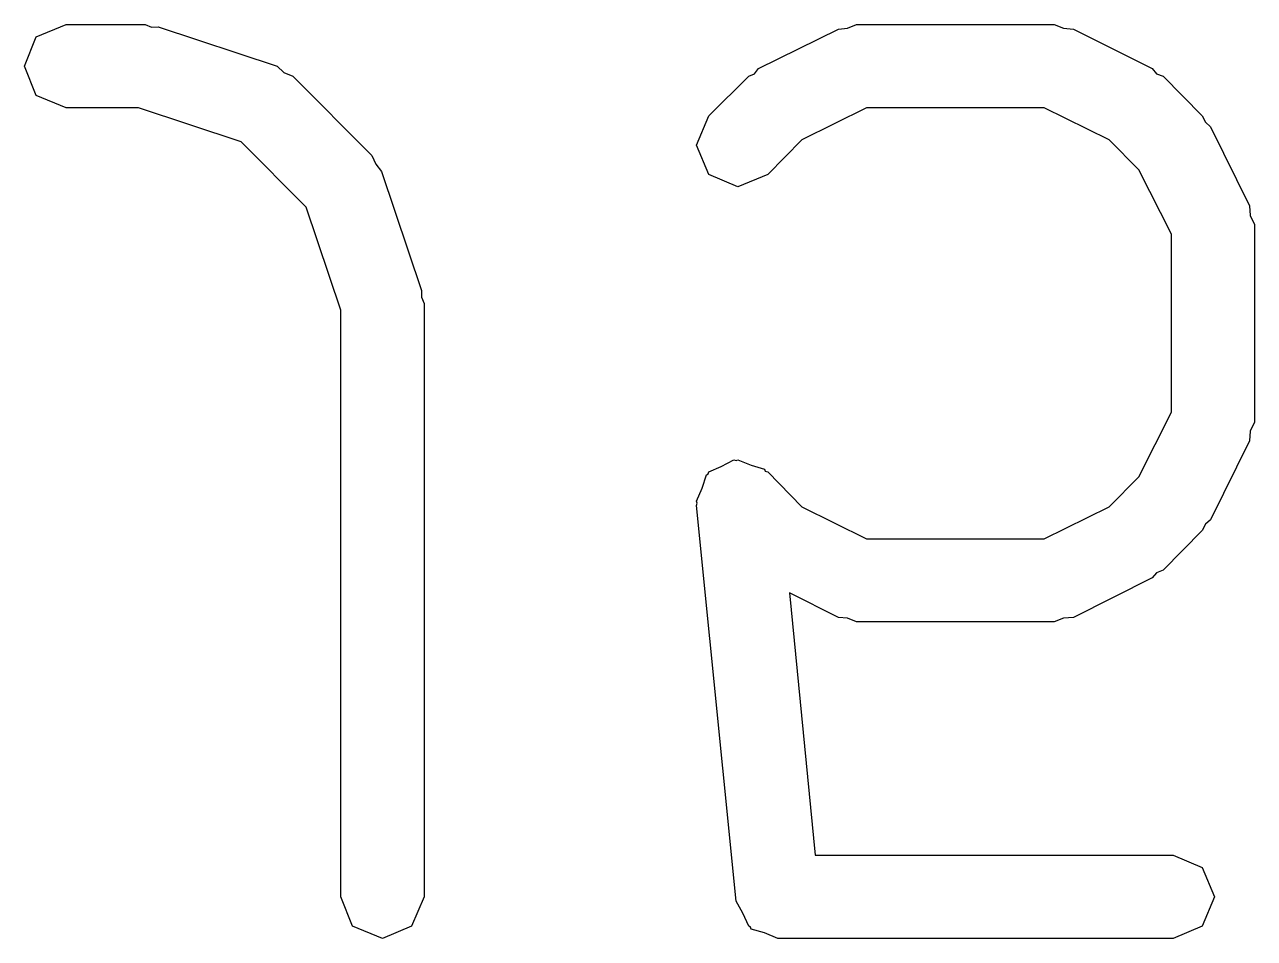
# Model space of a CAD drawing. Extents: x 6 to 132, y -105 to 21.
# Drawn here: x 130.086 to 131.567, y -55.487 to -54.387 of the extents above; entities that cross this region are included whole.
import ezdxf

# ---------------------------------------------------------------- set-up
doc = ezdxf.new("R2010")
doc.units = 0
doc.layers.add('BLACK', color=7, linetype='CONTINUOUS')

msp = doc.modelspace()

# ---------------------------------------------------------------- linework, layer by layer
at = {"layer": 'BLACK', "linetype": 'CONTINUOUS'}
for p, q in [((130.1, -54.402), (130.136, -54.3874)), ((130.136, -54.3874), (130.231, -54.3874)), ((130.231, -54.3874), (130.239, -54.3905)), ((130.239, -54.3905), (130.247, -54.3899)), ((130.247, -54.3899), (130.39, -54.4376)), ((130.97, -54.4403), (131.066, -54.3927)), ((131.066, -54.3927), (131.077, -54.3918)), ((131.077, -54.3918), (131.088, -54.3874)), ((131.088, -54.3874), (131.326, -54.3874)), ((131.326, -54.3874), (131.337, -54.3918)), ((131.337, -54.3918), (131.349, -54.3927)), ((131.349, -54.3927), (131.444, -54.4403)), ((130.086, -54.4374), (130.1, -54.402)), ((130.1, -54.4727), (130.086, -54.4374)), ((130.39, -54.4376), (130.398, -54.4452)), ((130.965, -54.4465), (130.97, -54.4403)), ((131.444, -54.4403), (131.449, -54.4465)), ((130.398, -54.4452), (130.409, -54.4496)), ((130.409, -54.4496), (130.504, -54.5449)), ((130.91, -54.4973), (130.958, -54.4496)), ((130.958, -54.4496), (130.965, -54.4465)), ((131.449, -54.4465), (131.457, -54.4496)), ((131.457, -54.4496), (131.504, -54.4973)), ((130.136, -54.4874), (130.1, -54.4727)), ((130.223, -54.4874), (130.136, -54.4874)), ((130.347, -54.5287), (130.223, -54.4874)), ((130.895, -54.5326), (130.91, -54.4973)), ((131.1, -54.4874), (131.022, -54.5261)), ((131.314, -54.4874), (131.1, -54.4874)), ((131.392, -54.5261), (131.314, -54.4874)), ((131.504, -54.4973), (131.508, -54.5049)), ((131.508, -54.5049), (131.514, -54.5103)), ((131.514, -54.5103), (131.561, -54.6055)), ((130.425, -54.6072), (130.347, -54.5287)), ((131.022, -54.5261), (130.981, -54.568)), ((131.428, -54.5622), (131.392, -54.5261)), ((130.504, -54.5449), (130.509, -54.5556)), ((130.91, -54.568), (130.895, -54.5326)), ((130.509, -54.5556), (130.516, -54.5644)), ((130.516, -54.5644), (130.564, -54.7073)), ((130.945, -54.5826), (130.91, -54.568)), ((130.981, -54.568), (130.945, -54.5826)), ((131.467, -54.6397), (131.428, -54.5622)), ((130.467, -54.7312), (130.425, -54.6072)), ((131.561, -54.6055), (131.562, -54.6171)), ((131.562, -54.6171), (131.567, -54.6279)), ((131.567, -54.6279), (131.567, -54.866)), ((131.467, -54.8541), (131.467, -54.6397)), ((130.564, -54.7073), (130.564, -54.7155)), ((130.564, -54.7155), (130.567, -54.7231)), ((130.467, -55.4374), (130.467, -54.7312)), ((130.567, -54.7231), (130.567, -55.4374)), ((131.428, -54.9316), (131.467, -54.8541)), ((131.567, -54.866), (131.562, -54.8767)), ((131.562, -54.8767), (131.561, -54.8883)), ((131.561, -54.8883), (131.514, -54.9836)), ((130.925, -54.9194), (130.94, -54.9114)), ((130.94, -54.9114), (130.943, -54.9122)), ((130.943, -54.9122), (130.945, -54.9112)), ((130.945, -54.9112), (130.961, -54.9176)), ((130.902, -54.9456), (130.907, -54.9295)), ((130.907, -54.9295), (130.909, -54.9283)), ((130.909, -54.9283), (130.91, -54.9258)), ((130.91, -54.9258), (130.925, -54.9194)), ((130.961, -54.9176), (130.977, -54.9225)), ((130.977, -54.9225), (130.978, -54.9248)), ((130.978, -54.9248), (130.981, -54.9258)), ((130.981, -54.9258), (131.022, -54.9677)), ((131.392, -54.9677), (131.428, -54.9316)), ((130.895, -54.9612), (130.902, -54.9456)), ((130.896, -54.9636), (130.895, -54.9612)), ((130.895, -54.9662), (130.896, -54.9636)), ((130.943, -55.4424), (130.895, -54.9662)), ((131.022, -54.9677), (131.1, -55.0064)), ((131.314, -55.0064), (131.392, -54.9677)), ((131.508, -54.9889), (131.504, -54.9965)), ((131.514, -54.9836), (131.508, -54.9889)), ((131.504, -54.9965), (131.457, -55.0442)), ((131.1, -55.0064), (131.314, -55.0064)), ((131.449, -55.0473), (131.444, -55.0535)), ((131.457, -55.0442), (131.449, -55.0473)), ((131.444, -55.0535), (131.349, -55.1011)), ((131.066, -55.1011), (131.007, -55.0715)), ((131.007, -55.0715), (131.038, -55.3874)), ((131.077, -55.102), (131.066, -55.1011)), ((131.088, -55.1064), (131.077, -55.102)), ((131.326, -55.1064), (131.088, -55.1064)), ((131.337, -55.102), (131.326, -55.1064)), ((131.349, -55.1011), (131.337, -55.102)), ((131.038, -55.3874), (131.469, -55.3874)), ((131.469, -55.3874), (131.504, -55.402)), ((131.504, -55.402), (131.519, -55.4374)), ((130.481, -55.4727), (130.467, -55.4374)), ((130.567, -55.4374), (130.552, -55.4727)), ((130.951, -55.4572), (130.943, -55.4424)), ((131.519, -55.4374), (131.504, -55.4727)), ((130.958, -55.4727), (130.951, -55.4572)), ((130.517, -55.4874), (130.481, -55.4727)), ((130.552, -55.4727), (130.517, -55.4874)), ((130.96, -55.4737), (130.958, -55.4727)), ((130.961, -55.4761), (130.96, -55.4737)), ((130.977, -55.4809), (130.961, -55.4761)), ((131.504, -55.4727), (131.469, -55.4874)), ((130.993, -55.4874), (130.977, -55.4809)), ((131.469, -55.4874), (130.993, -55.4874))]:
    msp.add_line(p, q, dxfattribs=at)

doc.saveas('drawing.dxf')
